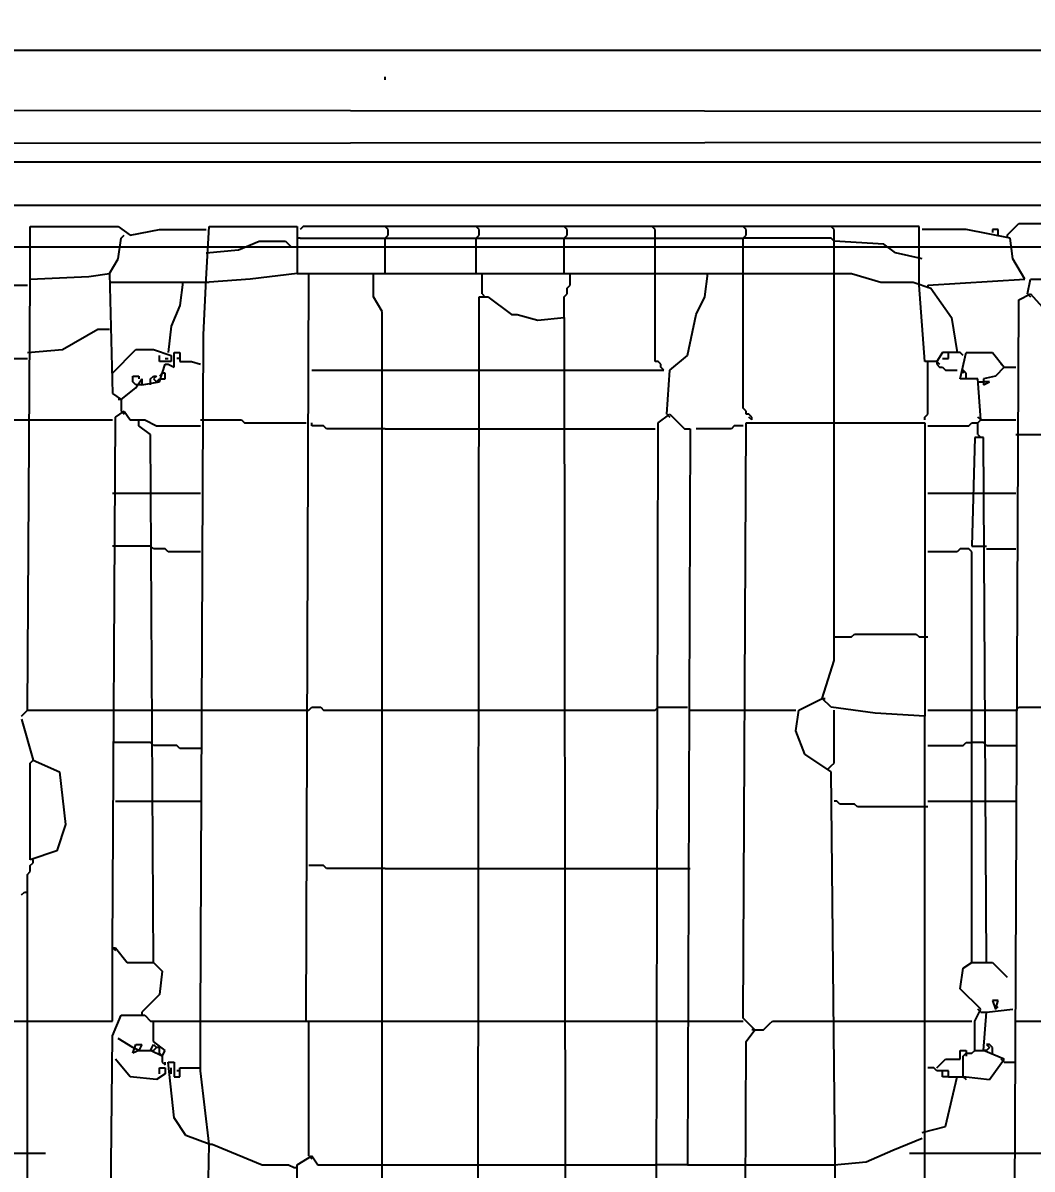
# Model space of a CAD drawing. Extents: x 4511820 to 5180432, y -1526536 to -944957.
# Drawn here: x 5107946 to 5108189.1, y -953477.3 to -953201 of the extents above; entities that cross this region are included whole.
import ezdxf

# ---------------------------------------------------------------- set-up
doc = ezdxf.new("R2010")
doc.units = 0
doc.header["$MEASUREMENT"] = 0
doc.linetypes.add('BODKOCIARKOVANA_3', pattern=[5.6, 3, -1.3, 0, -1.3])
doc.layers.get('0').update_dxf_attribs({"linetype": 'CONTINUOUS'})
doc.layers.get('Defpoints').update_dxf_attribs({"color": 61, "linetype": 'CONTINUOUS'})
for name, color, linetype in [('KÓTY', 4, 'CONTINUOUS'), ('osi', 253, 'CONTINUOUS'), ('ZZ-chladenie', 133, 'CONTINUOUS'), ('ŠRAFY', 82, 'CONTINUOUS')]:
    doc.layers.add(name, color=color, linetype=linetype)
doc.styles.add('STYLE1', font='isocp.shx')
doc.dimstyles.new('STANDARD 50', dxfattribs={"dimtxt": 125, "dimasz": 140, "dimexe": 10, "dimexo": 200, "dimgap": 20, "dimtad": 1, "dimdsep": 46, "dimlunit": 6, "dimtxsty": 'STYLE1', "dimblk1": 'OBLIQUE', "dimblk2": 'OBLIQUE', "dimsah": 1, "dimcen": 2.5, "dimse1": 1, "dimse2": 1, "dimadec": 0, "dimazin": 0, "dimtfac": 1, "dimtmove": 1, "dimatfit": 3, "dimldrblk": 'OBLIQUE', "dimfxl": 1, "dimtolj": 1, "dimtzin": 0, "dimarcsym": 0})

# ---------------------------------------------------------------- blocks, each defined once
blk = doc.blocks.new('_OBLIQUE')
at = {"color": 0, "linetype": 'ByBlock'}
blk.add_line((-0.5, -0.5), (0.5, 0.5), dxfattribs=at)
blk = doc.blocks.new('*D54988')
at = {"layer": 'Defpoints', "color": 0}
for p in [(5104003.24, -949008.5), (5109212.5, -949008.5), (5106890, -959533.5)]:
    blk.add_point(p, dxfattribs=at)
at = {"layer": 'KÓTY', "color": 0, "lineweight": -2}
blk.add_line((5104003.24, -959533.5), (5104003.24, -949008.5), dxfattribs=at)
at = {"layer": 'KÓTY', "color": 0, "linetype": 'ByBlock', "lineweight": -2, "xscale": 140, "yscale": 140, "zscale": 140}
for p, rotation in [((5104003.24, -949008.5), 90), ((5104003.24, -959533.5), 270)]:
    blk.add_blockref('_OBLIQUE', p, dxfattribs=dict(at, rotation=rotation))
at = {"layer": 'KÓTY', "color": 0, "insert": (5103920.7, -954271), "char_height": 125, "attachment_point": 5, "rotation": 90, "style": 'STYLE1'}
blk.add_mtext('\\A1;10ﾠ525', dxfattribs=at)

msp = doc.modelspace()

# ---------------------------------------------------------------- hatches: boundary and pattern name
at = {"layer": 'ŠRAFY', "ltscale": 0.25}
h = msp.add_hatch(dxfattribs=at)
h.set_pattern_fill('DOTS', color=256, scale=2000)
h.paths.add_polyline_path([(5107392.5, -949038.5), (5107392.5, -951138.5), (5105843.5, -951138.5), (5105843.5, -951464.239), (5106123.081, -951464.239), (5106123.081, -951661.239), (5105563.919, -951661.239), (5105563.919, -951464.239), (5105843.5, -951464.239), (5105843.5, -951138.5), (5104992.5, -951138.5), (5104992.5, -949038.5), (5096362.5, -949038.5), (5096362.5, -961778.5), (5097852.5, -961778.5), (5097852.5, -962398.5), (5097822.5, -962398.5), (5097822.5, -967654.081), (5098060.5, -967654.081), (5098060.5, -967374.5), (5098257.5, -967374.5), (5098257.5, -967933.663), (5098060.5, -967933.663), (5098060.5, -967654.081), (5097822.5, -967654.081), (5097822.5, -974608.5), (5102588.5, -974608.5), (5102588.5, -974355.5), (5102308.919, -974355.5), (5102308.919, -974158.5), (5102868.081, -974158.5), (5102868.081, -974355.5), (5102588.5, -974355.5), (5102588.5, -974608.5), (5103176.5, -974608.5), (5103176.5, -974434.302, -0.4142136), (5103006.5, -974264.302, -1), (5103346.5, -974264.302, -0.4142136), (5103176.5, -974434.302), (5103176.5, -974608.5), (5104372.5, -974608.5), (5104372.5, -974573.5), (5104372.5, -974463.366), (5104336.574, -974463.366), (5104336.574, -974183.634), (5104608.426, -974183.634), (5104608.426, -974463.366), (5104572.5, -974463.366), (5104572.5, -974608.5), (5104765.719, -974608.5, -0.1496999), (5104755, -974573.5), (5104755, -974423.5, -0.6080477), (5104853.533, -974372.432), (5104936.985, -974254.16), (5104894.992, -974224.53), (5105016.574, -974146.867), (5105016.574, -974028.634), (5105047.5, -974028.634), (5105248.426, -974028.634), (5105248.426, -974268.366), (5105202.5, -974268.366), (5105202.5, -974448.5, -1), (5105062.5, -974448.5), (5105062.5, -974268.366), (5105016.574, -974268.366), (5105016.574, -974146.867), (5104978.977, -974283.789), (5104936.985, -974254.16), (5104853.533, -974372.432, -0.2437442), (5104880, -974423.5), (5104880, -974573.5, -0.1496999), (5104869.281, -974608.5), (5104995.719, -974608.5, -1.1342513), (5105106.357, -974552.474), (5105369.419, -974458.5), (5105369.419, -974360), (5105928.581, -974360), (5105928.581, -974557), (5105369.419, -974557), (5105369.419, -974458.5), (5105106.357, -974552.474, -0.085987), (5105110, -974573.5, -0.1496999), (5105099.281, -974608.5), (5109182.5, -974608.5), (5109182.5, -963894.122, -0.1316523), (5109147.5, -963903.5), (5108955.441, -963903.5), (5108955.441, -963957.628), (5108723.589, -963957.628), (5108723.589, -963717.897), (5108955.441, -963717.897), (5108955.441, -963763.5), (5109147.5, -963763.5, -0.1316523), (5109182.5, -963772.878), (5109182.5, -963370.782, -0.1032437), (5109157.5, -963376), (5108857.5, -963376, -0.7800315), (5108827.986, -963258.408, -0.1235756), (5108857.5, -963251), (5108901.599, -963251), (5108976.985, -963144.16), (5108934.992, -963114.53), (5109049.502, -963041.384), (5109018.977, -963173.789), (5108976.985, -963144.16), (5108901.599, -963251), (5109157.5, -963251, -0.1032437), (5109182.5, -963256.218), (5109182.5, -949038.5)])
h.paths.add_polyline_path([(5100537.098, -967855.99), (5100537.098, -967286.69), (5100737.213, -967286.69), (5100737.213, -967855.99)], flags=24)
h.paths.add_polyline_path([(5099829.642, -965394.219), (5099829.642, -964975.469), (5100029.691, -964975.469), (5100029.691, -965394.219)], flags=24)
h.paths.add_polyline_path([(5099829.6, -965481.531), (5099829.6, -965369.148), (5100004.378, -965369.148), (5100004.378, -965481.531)], flags=24)
h.paths.add_polyline_path([(5099829.691, -965569.031), (5099829.691, -965456.531), (5100004.691, -965456.531), (5100004.691, -965569.031)], flags=24)
h.paths.add_polyline_path([(5101699.579, -955023.583), (5102268.879, -955023.583), (5102268.879, -955223.697), (5101699.579, -955223.697)], flags=24)
h.paths.add_polyline_path([(5098455.301, -962328.637), (5098455.301, -962066.038), (5098705.301, -962066.038), (5098705.301, -962328.637)], flags=24)
h.paths.add_polyline_path([(5098543.427, -961758.476), (5098543.427, -961470.878), (5098793.427, -961470.878), (5098793.427, -961758.476)], flags=24)
h.paths.add_polyline_path([(5101378.656, -973619.167), (5101666.156, -973619.167), (5101666.156, -973794.169), (5101378.656, -973794.169)], flags=24)
h.paths.add_polyline_path([(5101291.344, -973619.078), (5101403.727, -973619.078), (5101403.727, -973793.856), (5101291.344, -973793.856)], flags=24)
h.paths.add_polyline_path([(5101203.844, -973619.169), (5101316.344, -973619.169), (5101316.344, -973794.169), (5101203.844, -973794.169)], flags=24)
h.paths.add_polyline_path([(5103817.87, -974550.655), (5103817.87, -974350.655), (5104067.87, -974350.655), (5104067.87, -974550.655)], flags=24)
h.paths.add_polyline_path([(5106187.857, -954001.949), (5106920.463, -954001.949), (5106920.463, -954302.768), (5106187.857, -954302.768)], flags=24)
h.paths.add_polyline_path([(5106210.652, -951515.99), (5106906.696, -951515.99), (5106906.696, -951816.808), (5106210.652, -951816.808)], flags=24)
h.paths.add_polyline_path([(5107899.671, -951487.49), (5108633.641, -951487.49), (5108633.641, -951791.719), (5107899.671, -951791.719)], flags=24)
h.paths.add_polyline_path([(5108120.295, -954016.553), (5108699.968, -954016.553), (5108699.968, -954320.783), (5108120.295, -954320.783)], flags=24)
h.paths.add_polyline_path([(5101850.571, -951515.99), (5102546.615, -951515.99), (5102546.615, -951816.808), (5101850.571, -951816.808)], flags=24)
h.paths.add_polyline_path([(5106012.427, -959461.698), (5106581.726, -959461.698), (5106581.726, -959661.812), (5106012.427, -959661.812)], flags=24)
h.paths.add_polyline_path([(5103833.155, -960727.344), (5103833.155, -960439.844), (5104008.156, -960439.844), (5104008.156, -960727.344)], flags=24)
h.paths.add_polyline_path([(5103833.065, -960814.656), (5103833.065, -960702.273), (5104007.844, -960702.273), (5104007.844, -960814.656)], flags=24)
h.paths.add_polyline_path([(5103833.155, -960902.156), (5103833.155, -960789.621), (5104008.156, -960789.621), (5104008.156, -960902.156)], flags=24)
h.paths.add_polyline_path([(5104257.502, -952952.393), (5104257.502, -952689.795), (5104432.6, -952689.795), (5104432.6, -952952.393)], flags=24)
h.paths.add_polyline_path([(5104257.46, -953039.705), (5104257.46, -952927.322), (5104432.238, -952927.322), (5104432.238, -953039.705)], flags=24)
h.paths.add_polyline_path([(5104257.55, -953127.205), (5104257.55, -953014.67), (5104432.551, -953014.67), (5104432.551, -953127.205)], flags=24)
h.paths.add_polyline_path([(5098459.732, -962718.668), (5098459.732, -962431.07), (5098709.732, -962431.07), (5098709.732, -962718.668)], flags=24)
h.paths.add_polyline_path([(5107092.406, -973619.169), (5107354.906, -973619.169), (5107354.906, -973794.169), (5107092.406, -973794.169)], flags=24)
h.paths.add_polyline_path([(5107005.094, -973619.078), (5107117.477, -973619.078), (5107117.477, -973793.856), (5107005.094, -973793.856)], flags=24)
h.paths.add_polyline_path([(5106905.094, -973619.169), (5107030.094, -973619.169), (5107030.094, -973794.169), (5106905.094, -973794.169)], flags=24)
h.paths.add_polyline_path([(5096396.76, -955484.199), (5096684.358, -955484.199), (5096684.358, -955734.199), (5096396.76, -955734.199)], flags=24)
h.paths.add_polyline_path([(5108891.981, -955576.255), (5109179.58, -955576.255), (5109179.58, -955826.255), (5108891.981, -955826.255)], flags=24)
h.paths.add_polyline_path([(5099848.356, -952144.844), (5099848.356, -951882.344), (5100023.356, -951882.344), (5100023.356, -952144.844)], flags=24)
h.paths.add_polyline_path([(5099848.265, -952232.156), (5099848.265, -952119.773), (5100023.043, -952119.773), (5100023.043, -952232.156)], flags=24)
h.paths.add_polyline_path([(5099848.356, -952319.656), (5099848.356, -952206.952), (5100023.356, -952206.952), (5100023.356, -952319.656)], flags=24)
h.paths.add_polyline_path([(5099848.356, -958544.844), (5099848.356, -958282.344), (5100023.356, -958282.344), (5100023.356, -958544.844)], flags=24)
h.paths.add_polyline_path([(5099848.265, -958632.156), (5099848.265, -958519.773), (5100023.043, -958519.773), (5100023.043, -958632.156)], flags=24)
h.paths.add_polyline_path([(5099848.356, -958719.656), (5099848.356, -958606.952), (5100023.356, -958606.952), (5100023.356, -958719.656)], flags=24)
h.paths.add_polyline_path([(5097774.055, -955643.761), (5098061.555, -955643.761), (5098061.555, -955818.761), (5097774.055, -955818.761)], flags=24)
h.paths.add_polyline_path([(5097686.743, -955643.67), (5097799.127, -955643.67), (5097799.127, -955818.449), (5097686.743, -955818.449)], flags=24)
h.paths.add_polyline_path([(5097586.743, -955643.761), (5097711.743, -955643.761), (5097711.743, -955818.761), (5097586.743, -955818.761)], flags=24)
h.paths.add_polyline_path([(5107929.281, -959902.954), (5108348.031, -959902.954), (5108348.031, -960102.955), (5107929.281, -960102.955)], flags=24)
h.paths.add_polyline_path([(5107841.969, -959902.864), (5107954.352, -959902.864), (5107954.352, -960077.642), (5107841.969, -960077.642)], flags=24)
h.paths.add_polyline_path([(5107754.469, -959902.954), (5107867.004, -959902.954), (5107867.004, -960077.955), (5107754.469, -960077.955)], flags=24)
h.paths.add_polyline_path([(5101520.531, -959902.955), (5101939.281, -959902.955), (5101939.281, -960102.955), (5101520.531, -960102.955)], flags=24)
h.paths.add_polyline_path([(5101433.219, -959902.864), (5101545.602, -959902.864), (5101545.602, -960077.642), (5101433.219, -960077.642)], flags=24)
h.paths.add_polyline_path([(5101283.219, -959902.906), (5101458.317, -959902.906), (5101458.317, -960078.004), (5101283.219, -960078.004)], flags=24)
h.paths.add_polyline_path([(5097002.131, -961044.093), (5097302.681, -961044.093), (5097302.681, -961219.207), (5097002.131, -961219.207)], flags=24)
h.paths.add_polyline_path([(5096914.819, -961044.116), (5097027.203, -961044.116), (5097027.203, -961218.895), (5096914.819, -961218.895)], flags=24)
h.paths.add_polyline_path([(5096852.319, -961044.207), (5096939.819, -961044.207), (5096939.819, -961219.207), (5096852.319, -961219.207)], flags=24)
h.paths.add_polyline_path([(5098555.441, -955433.643), (5098555.441, -955146.045), (5098730.54, -955146.045), (5098730.54, -955433.643)], flags=24)
h.paths.add_polyline_path([(5098555.399, -955520.955), (5098555.399, -955408.572), (5098730.178, -955408.572), (5098730.178, -955520.955)], flags=24)
h.paths.add_polyline_path([(5098555.489, -955670.955), (5098555.489, -955495.92), (5098730.49, -955495.92), (5098730.49, -955670.955)], flags=24)
h.paths.add_polyline_path([(5098555.441, -968528.643), (5098555.441, -968241.045), (5098730.54, -968241.045), (5098730.54, -968528.643)], flags=24)
h.paths.add_polyline_path([(5098555.399, -968615.955), (5098555.399, -968503.572), (5098730.178, -968503.572), (5098730.178, -968615.955)], flags=24)
h.paths.add_polyline_path([(5098555.489, -968765.955), (5098555.489, -968590.92), (5098730.49, -968590.92), (5098730.49, -968765.955)], flags=24)
h.paths.add_polyline_path([(5099106.157, -961836.143), (5099106.157, -961548.545), (5099281.255, -961548.545), (5099281.255, -961836.143)], flags=24)
h.paths.add_polyline_path([(5099106.115, -961923.455), (5099106.115, -961811.072), (5099280.894, -961811.072), (5099280.894, -961923.455)], flags=24)
h.paths.add_polyline_path([(5099106.205, -962098.455), (5099106.205, -961898.455), (5099281.206, -961898.455), (5099281.206, -962098.455)], flags=24)
h.paths.add_polyline_path([(5103479.631, -961044.093), (5103767.681, -961044.093), (5103767.681, -961219.207), (5103479.631, -961219.207)], flags=24)
h.paths.add_polyline_path([(5103392.319, -961044.116), (5103504.703, -961044.116), (5103504.703, -961218.895), (5103392.319, -961218.895)], flags=24)
h.paths.add_polyline_path([(5103267.319, -961044.207), (5103417.319, -961044.207), (5103417.319, -961219.207), (5103267.319, -961219.207)], flags=24)
h.paths.add_polyline_path([(5099829.69, -971535.469), (5099829.69, -971104.219), (5100029.691, -971104.219), (5100029.691, -971535.469)], flags=24)
h.paths.add_polyline_path([(5099829.6, -971622.781), (5099829.6, -971510.398), (5100004.378, -971510.398), (5100004.378, -971622.781)], flags=24)
h.paths.add_polyline_path([(5099829.691, -971710.281), (5099829.691, -971597.577), (5100004.691, -971597.577), (5100004.691, -971710.281)], flags=24)
h.paths.add_polyline_path([(5103479.631, -964207.8), (5103767.681, -964207.8), (5103767.681, -964382.915), (5103479.631, -964382.915)], flags=24)
h.paths.add_polyline_path([(5103392.319, -964207.824), (5103504.703, -964207.824), (5103504.703, -964382.602), (5103392.319, -964382.602)], flags=24)
h.paths.add_polyline_path([(5103267.319, -964207.915), (5103417.319, -964207.915), (5103417.319, -964382.915), (5103267.319, -964382.915)], flags=24)
h.paths.add_polyline_path([(5099810.941, -962232.299), (5099810.941, -961944.701), (5100060.941, -961944.701), (5100060.941, -962232.299)], flags=24)
h.paths.add_polyline_path([(5103833.155, -954296.094), (5103833.155, -954008.594), (5104008.156, -954008.594), (5104008.156, -954296.094)], flags=24)
h.paths.add_polyline_path([(5103833.065, -954383.406), (5103833.065, -954271.023), (5104007.844, -954271.023), (5104007.844, -954383.406)], flags=24)
h.paths.add_polyline_path([(5103833.107, -954533.406), (5103833.107, -954358.308), (5104008.206, -954358.308), (5104008.206, -954533.406)], flags=24)
h.paths.add_polyline_path([(5104257.502, -950474.893), (5104257.502, -950187.295), (5104432.6, -950187.295), (5104432.6, -950474.893)], flags=24)
h.paths.add_polyline_path([(5104257.46, -950562.205), (5104257.46, -950449.822), (5104432.238, -950449.822), (5104432.238, -950562.205)], flags=24)
h.paths.add_polyline_path([(5104257.55, -950649.705), (5104257.55, -950537.17), (5104432.551, -950537.17), (5104432.551, -950649.705)], flags=24)
h.paths.add_polyline_path([(5107199.451, -950002.883), (5107487.049, -950002.883), (5107487.049, -950252.883), (5107199.451, -950252.883)], flags=24)
h.paths.add_polyline_path([(5101243.833, -954595.102), (5101506.431, -954595.102), (5101506.431, -954770.217), (5101243.833, -954770.217)], flags=24)
h.paths.add_polyline_path([(5101156.069, -954595.126), (5101268.453, -954595.126), (5101268.453, -954769.904), (5101156.069, -954769.904)], flags=24)
h.paths.add_polyline_path([(5101068.569, -954595.152), (5101181.069, -954595.152), (5101181.069, -954770.217), (5101068.569, -954770.217)], flags=24)
h.paths.add_polyline_path([(5105127.308, -955649.264), (5105427.406, -955649.264), (5105427.406, -955824.362), (5105127.308, -955824.362)], flags=24)
h.paths.add_polyline_path([(5105040.094, -955649.222), (5105152.477, -955649.222), (5105152.477, -955824.001), (5105040.094, -955824.001)], flags=24)
h.paths.add_polyline_path([(5104952.594, -955649.313), (5105065.094, -955649.313), (5105065.094, -955824.313), (5104952.594, -955824.313)], flags=24)
h.paths.add_polyline_path([(5098459.732, -949358.668), (5098459.732, -949071.07), (5098709.732, -949071.07), (5098709.732, -949358.668)], flags=24)
h.paths.add_polyline_path([(5107371.107, -954595.168), (5107658.705, -954595.168), (5107658.705, -954770.266), (5107371.107, -954770.266)], flags=24)
h.paths.add_polyline_path([(5107283.795, -954595.126), (5107396.178, -954595.126), (5107396.178, -954769.904), (5107283.795, -954769.904)], flags=24)
h.paths.add_polyline_path([(5107196.295, -954595.216), (5107308.83, -954595.216), (5107308.83, -954770.217), (5107196.295, -954770.217)], flags=24)
h.paths.add_polyline_path([(5108768.701, -954557.802), (5109056.299, -954557.802), (5109056.299, -954807.802), (5108768.701, -954807.802)], flags=24)
h.paths.add_polyline_path([(5100606.107, -950443.136), (5100893.705, -950443.136), (5100893.705, -950618.234), (5100606.107, -950618.234)], flags=24)
h.paths.add_polyline_path([(5100518.795, -950443.094), (5100631.178, -950443.094), (5100631.178, -950617.873), (5100518.795, -950617.873)], flags=24)
h.paths.add_polyline_path([(5100431.295, -950443.185), (5100543.795, -950443.185), (5100543.795, -950618.185), (5100431.295, -950618.185)], flags=24)
h.paths.add_polyline_path([(5108233.607, -950443.136), (5108521.205, -950443.136), (5108521.205, -950618.234), (5108233.607, -950618.234)], flags=24)
h.paths.add_polyline_path([(5108146.295, -950443.094), (5108258.678, -950443.094), (5108258.678, -950617.873), (5108146.295, -950617.873)], flags=24)
h.paths.add_polyline_path([(5108083.795, -950443.185), (5108171.295, -950443.185), (5108171.295, -950618.185), (5108083.795, -950618.185)], flags=24)
h.paths.add_polyline_path([(5102747.357, -958499.971), (5103034.955, -958499.971), (5103034.955, -958675.069), (5102747.357, -958675.069)], flags=24)
h.paths.add_polyline_path([(5102660.045, -958499.929), (5102772.428, -958499.929), (5102772.428, -958674.708), (5102660.045, -958674.708)], flags=24)
h.paths.add_polyline_path([(5102510.045, -958500.019), (5102685.08, -958500.019), (5102685.08, -958675.02), (5102510.045, -958675.02)], flags=24)
h.paths.add_polyline_path([(5100741.574, -954906.134), (5100973.426, -954906.134), (5100973.426, -955145.866), (5100741.574, -955145.866)], flags=16)
h.paths.add_polyline_path([(5101042.658, -968008.634), (5101274.511, -968008.634), (5101274.511, -968248.366), (5101042.658, -968248.366)], flags=16)
h.paths.add_polyline_path([(5107022.833, -968086.134), (5107294.685, -968086.134), (5107294.685, -968365.866), (5107022.833, -968365.866)], flags=16)
h.paths.add_polyline_path([(5107208.589, -959488.648), (5107208.589, -959432.271), (5107208.589, -959385.215, -0.6120971), (5107097.56, -959328.5), (5107097.56, -959148.366), (5107051.633, -959148.366), (5107051.633, -958908.634), (5107283.486, -958908.634), (5107283.486, -959148.366), (5107237.56, -959148.366), (5107237.56, -959328.5, -0.0584809), (5107235.622, -959344.856), (5107440.441, -959344.856), (5107440.441, -959584.588), (5107208.589, -959584.588)], flags=16)
h.paths.add_polyline_path([(5106169.801, -954082.897), (5106169.801, -954322.628), (5105937.949, -954322.628), (5105937.949, -954082.897)], flags=16)
h.paths.add_polyline_path([(5106195, -953911, -0.2212784), (5106242.814, -953933.25), (5106242.814, -951827.295), (5106292.814, -951827.295), (5106302.814, -951827.295), (5106331.178, -951827.295), (5107196.868, -951827.295), (5107196.868, -951818.8), (5107206.53, -951818.8), (5107206.53, -951835), (5107216.768, -951827.295), (5107216.768, -951818.8), (5107226.43, -951818.8), (5107226.43, -951835), (5107236.668, -951827.295), (5107236.668, -951818.8), (5107246.33, -951818.8), (5107246.33, -951835), (5107565.698, -951827.295), (5108431.388, -951827.295), (5108431.388, -951818.8), (5108441.049, -951818.8), (5108441.049, -951827.295), (5108451.288, -951827.295), (5108451.288, -951818.8), (5108460.949, -951818.8), (5108460.949, -951827.295), (5108471.188, -951827.295), (5108471.188, -951818.8), (5108480.849, -951818.8), (5108480.849, -951827.295), (5108548.468, -951827.295), (5108558.468, -951827.295), (5108608.468, -951827.295), (5108608.468, -953984.079), (5108558.468, -953984.079), (5108548.468, -953984.079), (5108499.806, -953984.079), (5107634.144, -953984.079), (5107634.144, -953995.196), (5107624.482, -953995.196), (5107624.482, -953984.079), (5107614.244, -953984.079), (5107614.244, -953995.196), (5107604.582, -953995.196), (5107604.582, -953984.079), (5107594.344, -953984.079), (5107594.344, -953995.196), (5107584.682, -953995.196), (5107584.682, -953984.079), (5107265.2, -953975.79), (5106399.624, -953984.079), (5106399.624, -953995.196), (5106389.963, -953995.196), (5106389.963, -953978.996), (5106379.724, -953984.079), (5106379.724, -953995.196), (5106370.063, -953995.196), (5106370.063, -953978.996), (5106359.824, -953984.079), (5106359.824, -953995.196), (5106350.163, -953995.196), (5106350.163, -953978.996), (5106302.814, -953984.079), (5106292.814, -953984.079), (5106256.598, -953984.079, -0.2312196), (5106224.514, -954028.592, -0.1235756), (5106195, -954036), (5105845, -954036, -0.7800315), (5105815.486, -953918.408, -0.1235756), (5105845, -953911), (5105889.099, -953911), (5105964.485, -953804.16), (5105922.492, -953774.53), (5106037.002, -953701.384), (5106006.477, -953833.789), (5105964.485, -953804.16), (5105889.099, -953911), (5106195, -953911)], flags=16)
h.paths.add_polyline_path([(5106802.5, -959833.5, -1), (5106677.5, -959833.5), (5106677.5, -959548.002), (5106569.7, -959558.614), (5106569.7, -959657.114), (5106010.537, -959657.114), (5106010.537, -959460.114), (5106569.7, -959460.114), (5106569.7, -959558.614), (5106677.5, -959548.002), (5106677.5, -959533.5, -1), (5106802.5, -959535.697), (5106827.501, -959533.236, -0.9978924), (5106952.5, -959533.5, -0.2398462), (5106926.781, -959584.031), (5106901.477, -959693.789), (5106859.485, -959664.16), (5106802.5, -959744.922)], flags=16)
h.paths.add_polyline_path([(5102256.852, -955021.998), (5102256.852, -955218.998), (5101697.689, -955218.998), (5101697.689, -955120.498), (5101697.689, -955021.998)], flags=16)
edge = h.paths.add_edge_path(flags=16)
edge.add_arc((5101167.5, -955193.5), 62.5, 7.83973, 360, ccw=False)
h.paths.add_polyline_path([(5100535.514, -967298.716), (5100732.514, -967298.716), (5100732.514, -967857.879), (5100634.014, -967857.879), (5100636.815, -968113.504, -0.4174264), (5100700, -968176, -1), (5100830, -968176), (5100830, -968286.607), (5100844.992, -968277.03), (5100959.502, -968203.884), (5100928.977, -968336.289), (5100886.985, -968306.66), (5100830, -968387.422), (5100830, -968476, -1), (5100705, -968476), (5100700, -968176, -2.3956322), (5100636.815, -968113.504), (5100634.014, -967857.879), (5100535.514, -967857.879)], flags=16)
h.paths.add_polyline_path([(5108274.601, -951919.467), (5108283.786, -951929.359), (5108292.972, -951939.252), (5108299.332, -951951.971), (5108251.386, -951900.337), (5108274.601, -951919.467)], flags=0)
h.paths.add_polyline_path([(5108311.345, -951959.037), (5108321.237, -951968.93), (5108299.332, -951951.971)], flags=0)
h.paths.add_polyline_path([(5107790.931, -953894.53), (5107781.746, -953884.637), (5107772.559, -953874.744), (5107766.2, -953862.026), (5107814.146, -953913.66), (5107790.931, -953894.53)], flags=0)
h.paths.add_polyline_path([(5107754.187, -953854.96), (5107744.295, -953845.067), (5107766.2, -953862.026)], flags=0)
h.paths.add_polyline_path([(5108118.366, -951887.295), (5108075.336, -951887.295), (5108076.825, -951912.401), (5108086.643, -951912.401), (5108082.403, -951901.096), (5108066.857, -951894.029), (5108075.336, -951887.295), (5108092.295, -951894.029), (5108080.99, -951879.897), (5108105.721, -951879.191)], flags=0)
h.paths.add_polyline_path([(5107040.081, -951919.467), (5107049.266, -951929.359), (5107058.453, -951939.252), (5107064.812, -951951.971), (5107016.866, -951900.337), (5107040.081, -951919.467)], flags=0)
h.paths.add_polyline_path([(5107076.825, -951959.037), (5107086.717, -951968.93), (5107064.812, -951951.971)], flags=0)
h.paths.add_polyline_path([(5106556.411, -953894.53), (5106547.226, -953884.637), (5106538.04, -953874.744), (5106531.68, -953862.026), (5106579.626, -953913.66), (5106556.411, -953894.53)], flags=0)
h.paths.add_polyline_path([(5106519.667, -953854.96), (5106509.775, -953845.067), (5106531.68, -953862.026)], flags=0)
h.paths.add_polyline_path([(5106958.659, -953934.079), (5106906.89, -953932.687), (5106884.985, -953932.796), (5106863.787, -953932.901), (5106841.882, -953933.01), (5106820.683, -953933.115), (5106798.778, -953933.224), (5106753.693, -953933.449), (5106721.897, -953934.079), (5106906.89, -953932.687), (5106906.824, -953922.087), (5106972.097, -953924.079), (5106950.711, -953921.053), (5106958.659, -953934.079), (5106973.311, -953934.806), (5106993.802, -953934.079)], flags=0)
h.paths.add_polyline_path([(5100947.5, -955026, 1), (5100767.5, -955026, 1)], flags=0)
h.paths.add_polyline_path([(5101088.585, -968128.5, -1.0000005), (5101228.585, -968128.5, -1.0000005)], flags=0)
h.paths.add_polyline_path([(5107233.759, -968226, 1), (5107083.759, -968226, 1)], flags=0)
h.paths.add_polyline_path([(5105976.86, -954198.5, -1.0000005), (5106116.86, -954198.5, -1.0000005)], flags=0)
h.paths.add_polyline_path([(5107181.067, -951864.295, -0.4142136), (5107174.067, -951857.295, -0.4142136), (5107181.067, -951850.295, -0.4142136), (5107188.067, -951857.295)], flags=0)
h.paths.add_polyline_path([(5108422.587, -951857.295, -0.4142136), (5108415.587, -951864.295, -0.4142136), (5108408.587, -951857.295, -0.4142136), (5108415.587, -951850.295, -0.4142136)], flags=0)
h.paths.add_polyline_path([(5107642.587, -953956.702, -0.4142136), (5107649.587, -953949.702, -0.4142136), (5107656.587, -953956.702), (5107649.587, -953963.702, -0.4142136)], flags=0)
h.paths.add_polyline_path([(5106408.067, -953956.702, -0.4142136), (5106415.067, -953949.702, -0.4142136), (5106422.067, -953956.702), (5106415.067, -953963.702, -0.4142136)], flags=0)

# ---------------------------------------------------------------- linework, layer by layer
at = {"layer": 'osi', "linetype": 'BODKOCIARKOVANA_3', "ltscale": 80}
msp.add_line((5157242.5, -953473.5), (5093572.5, -953473.5), dxfattribs=at)
at = {"layer": 'ZZ-chladenie'}
for p, q in [((5108425.467, -953207.705), (5107641.13, -953207.705)), ((5108033.298, -953214.771), (5108033.298, -953214.064)), ((5107661.621, -953221.837), (5108404.975, -953222.544)), ((5108393.669, -953229.61), (5107737.935, -953230.316)), ((5107738.642, -953234.556), (5108392.962, -953234.556)), ((5108548.468, -953245.079), (5106302.814, -953245.079)), ((5107947.798, -953262.821), (5107947.798, -953250.102)), ((5107947.798, -953250.102), (5107968.997, -953250.102)), ((5107968.997, -953250.102), (5107971.823, -953252.221)), ((5107990.195, -953262.821), (5107990.902, -953250.102)), ((5107990.902, -953250.102), (5108012.1, -953250.102)), ((5108012.1, -953250.102), (5108012.1, -953255.755)), ((5108013.513, -953250.102), (5108012.806, -953250.808)), ((5108032.592, -953250.102), (5108013.513, -953250.102)), ((5108034.711, -953250.102), (5108032.592, -953250.102)), ((5108034.005, -953250.808), (5108033.298, -953250.102)), ((5108054.497, -953250.102), (5108034.711, -953250.102)), ((5108056.616, -953250.102), (5108054.497, -953250.102)), ((5108055.91, -953250.808), (5108055.203, -953250.102)), ((5108075.695, -953250.102), (5108056.616, -953250.102)), ((5108077.815, -953250.102), (5108075.695, -953250.102)), ((5108077.108, -953250.808), (5108076.402, -953250.102)), ((5108096.893, -953250.102), (5108077.815, -953250.102)), ((5108099.72, -953250.102), (5108096.893, -953250.102)), ((5108098.306, -953250.808), (5108097.599, -953250.102)), ((5108118.798, -953250.102), (5108099.72, -953250.102)), ((5108120.918, -953250.102), (5108118.798, -953250.102)), ((5108120.211, -953250.808), (5108119.505, -953250.102)), ((5108139.997, -953250.102), (5108120.918, -953250.102)), ((5108142.823, -953250.102), (5108139.997, -953250.102)), ((5108141.41, -953250.808), (5108140.703, -953250.102)), ((5108161.901, -953250.102), (5108142.823, -953250.102)), ((5108161.901, -953264.234), (5108161.901, -953250.102)), ((5108183.099, -953252.221), (5108185.926, -953249.395)), ((5108185.926, -953249.395), (5108202.178, -953249.395)), ((5107968.997, -953257.875), (5107969.704, -953252.928)), ((5107969.704, -953252.928), (5107970.41, -953252.221)), ((5107971.823, -953252.221), (5107978.889, -953250.808)), ((5107978.889, -953250.808), (5107990.195, -953250.808)), ((5108012.806, -953252.928), (5108012.1, -953252.928)), ((5108012.806, -953252.928), (5108033.298, -953252.928)), ((5108033.298, -953252.928), (5108034.005, -953252.221)), ((5108033.298, -953252.928), (5108055.203, -953252.928)), ((5108033.298, -953261.407), (5108033.298, -953252.928)), ((5108034.005, -953252.221), (5108034.005, -953250.808)), ((5108055.203, -953252.928), (5108055.91, -953252.221)), ((5108055.203, -953252.928), (5108076.402, -953252.928)), ((5108055.203, -953261.407), (5108055.203, -953252.928)), ((5108055.91, -953252.221), (5108055.91, -953250.808)), ((5108076.402, -953252.928), (5108077.108, -953252.221)), ((5108076.402, -953252.928), (5108098.306, -953252.928)), ((5108076.402, -953261.407), (5108076.402, -953252.928)), ((5108077.108, -953252.221), (5108077.108, -953250.808)), ((5108098.306, -953261.407), (5108098.306, -953250.808)), ((5108098.306, -953252.928), (5108119.505, -953252.928)), ((5108119.505, -953252.928), (5108120.211, -953252.221)), ((5108140.703, -953252.928), (5108119.505, -953252.928)), ((5108119.505, -953261.407), (5108119.505, -953252.928)), ((5108120.211, -953252.221), (5108120.211, -953250.808)), ((5108141.41, -953253.635), (5108140.703, -953252.928)), ((5108141.41, -953261.407), (5108141.41, -953250.808)), ((5108173.207, -953250.808), (5108162.608, -953250.808)), ((5108183.806, -953252.928), (5108173.207, -953250.808)), ((5108180.98, -953250.808), (5108179.567, -953250.808)), ((5108179.567, -953250.808), (5108179.567, -953251.515)), ((5108180.98, -953252.221), (5108180.98, -953250.808)), ((5108183.099, -953252.221), (5108183.099, -953252.928)), ((5108184.513, -953257.875), (5108183.806, -953252.928)), ((5108548.468, -953255.079), (5106302.814, -953255.079)), ((5107990.195, -953256.462), (5107997.968, -953255.755)), ((5107997.968, -953255.755), (5108002.914, -953253.635)), ((5108002.914, -953253.635), (5108009.274, -953253.635)), ((5108009.274, -953253.635), (5108010.687, -953255.048)), ((5108012.1, -953255.755), (5108012.1, -953261.407)), ((5108153.422, -953254.341), (5108141.41, -953253.635)), ((5108156.249, -953256.462), (5108153.422, -953254.341)), ((5107966.877, -953261.407), (5107968.997, -953257.875)), ((5108162.608, -953257.875), (5108156.249, -953256.462)), ((5108187.339, -953262.821), (5108184.513, -953257.875)), ((5107961.931, -953262.114), (5107966.877, -953261.407)), ((5107966.877, -953261.407), (5107967.584, -953290.378)), ((5108012.1, -953261.407), (5108000.794, -953262.821)), ((5108012.1, -953261.407), (5108014.927, -953261.407)), ((5108014.22, -953441.593), (5108014.927, -953261.407)), ((5108014.927, -953261.407), (5108030.472, -953261.407)), ((5108030.472, -953267.06), (5108030.472, -953261.407)), ((5108030.472, -953261.407), (5108145.649, -953261.407)), ((5108056.616, -953266.354), (5108056.616, -953261.407)), ((5108077.815, -953264.234), (5108077.815, -953261.407)), ((5108098.306, -953282.606), (5108098.306, -953261.407)), ((5108110.319, -953267.06), (5108111.025, -953261.407)), ((5108119.505, -953293.912), (5108119.505, -953261.407)), ((5108141.41, -953296.738), (5108141.41, -953261.407)), ((5108145.649, -953261.407), (5108152.715, -953263.528)), ((5107947.092, -953366.692), (5107947.798, -953262.821)), ((5107947.798, -953262.821), (5107961.931, -953262.114)), ((5107966.877, -953263.528), (5107990.902, -953263.528)), ((5107984.542, -953263.528), (5107983.836, -953269.18)), ((5107989.488, -953276.246), (5107990.195, -953262.821)), ((5108000.794, -953262.821), (5107990.902, -953263.528)), ((5108152.715, -953263.528), (5108160.488, -953263.528)), ((5108160.488, -953263.528), (5108164.728, -953264.941)), ((5108164.021, -953264.234), (5108187.339, -953262.821)), ((5108188.046, -953266.354), (5108188.752, -953262.821)), ((5108188.752, -953262.821), (5108205.004, -953262.821)), ((5107937.2, -953264.234), (5107947.092, -953264.234)), ((5108056.616, -953266.354), (5108057.323, -953267.06)), ((5108076.402, -953267.06), (5108077.108, -953266.354)), ((5108077.108, -953264.941), (5108077.815, -953264.234)), ((5108077.108, -953266.354), (5108077.108, -953264.941)), ((5108163.315, -953282.606), (5108161.901, -953264.234)), ((5108164.021, -953264.234), (5108164.021, -953264.941)), ((5108164.728, -953264.941), (5108169.674, -953272.007)), ((5108185.926, -953267.767), (5108188.752, -953266.354)), ((5108188.046, -953266.354), (5108188.752, -953267.06)), ((5108188.752, -953266.354), (5108194.406, -953272.713)), ((5107983.836, -953269.18), (5107981.716, -953274.126)), ((5108032.592, -953270.594), (5108030.472, -953267.06)), ((5108055.203, -953866.265), (5108055.91, -953267.06)), ((5108055.91, -953267.06), (5108058.029, -953267.06)), ((5108058.029, -953267.06), (5108063.683, -953271.3)), ((5108076.402, -953272.007), (5108076.402, -953267.06)), ((5108108.199, -953271.3), (5108110.319, -953267.06)), ((5108184.513, -953590.688), (5108185.926, -953267.767)), ((5108032.592, -953859.199), (5108032.592, -953270.594)), ((5108063.683, -953271.3), (5108065.096, -953271.3)), ((5108065.096, -953271.3), (5108070.042, -953272.713)), ((5108070.042, -953272.713), (5108076.402, -953272.007)), ((5108076.402, -953272.007), (5108077.108, -953866.265)), ((5108106.079, -953281.193), (5108108.199, -953271.3)), ((5108169.674, -953272.007), (5108171.087, -953280.486)), ((5107955.571, -953279.78), (5107964.05, -953274.833)), ((5107964.05, -953274.833), (5107966.877, -953274.833)), ((5107981.716, -953274.126), (5107981.009, -953280.486)), ((5107988.782, -953441.593), (5107989.488, -953276.246)), ((5107947.092, -953280.486), (5107955.571, -953279.78)), ((5107967.584, -953285.432), (5107973.236, -953279.78)), ((5107973.236, -953279.78), (5107977.476, -953279.78)), ((5107977.476, -953279.78), (5107981.716, -953281.193)), ((5107982.422, -953284.019), (5107982.422, -953280.486)), ((5107982.422, -953280.486), (5107983.836, -953280.486)), ((5107983.836, -953280.486), (5107983.836, -953282.606)), ((5108167.554, -953280.486), (5108166.141, -953282.606)), ((5108171.087, -953280.486), (5108167.554, -953280.486)), ((5108168.967, -953281.899), (5108168.967, -953280.486)), ((5108171.794, -953280.486), (5108171.087, -953280.486)), ((5108172.5, -953281.193), (5108171.794, -953280.486)), ((5108171.794, -953286.846), (5108173.207, -953280.486)), ((5108173.207, -953280.486), (5108179.567, -953280.486)), ((5108179.567, -953280.486), (5108182.393, -953284.019)), ((5107925.893, -953281.899), (5107947.092, -953281.899)), ((5107978.889, -953282.606), (5107978.889, -953281.193)), ((5107981.716, -953282.606), (5107978.889, -953282.606)), ((5107978.889, -953287.552), (5107980.302, -953283.312)), ((5107980.302, -953281.899), (5107981.009, -953281.899)), ((5107980.302, -953283.312), (5107981.009, -953283.312)), ((5107981.009, -953283.312), (5107982.422, -953284.019)), ((5107981.716, -953281.193), (5107981.716, -953282.606)), ((5107983.836, -953281.899), (5107983.129, -953281.899)), ((5107983.836, -953282.606), (5107986.662, -953282.606)), ((5107986.662, -953282.606), (5107988.782, -953283.312)), ((5108099.013, -953282.606), (5108098.306, -953282.606)), ((5108099.72, -953283.312), (5108099.013, -953282.606)), ((5108099.72, -953284.019), (5108099.72, -953283.312)), ((5108101.84, -953284.725), (5108106.079, -953281.193)), ((5108166.141, -953282.606), (5108163.315, -953282.606)), ((5108164.021, -953295.325), (5108164.021, -953282.606)), ((5108166.141, -953282.606), (5108166.847, -953283.312)), ((5108166.141, -953282.606), (5108166.141, -953283.312)), ((5108166.141, -953283.312), (5108166.847, -953284.019)), ((5108167.554, -953281.899), (5108168.967, -953281.899)), ((5108182.393, -953284.019), (5108181.686, -953283.312)), ((5107972.53, -953287.552), (5107972.53, -953286.139)), ((5107972.53, -953286.139), (5107973.943, -953286.139)), ((5107973.943, -953286.139), (5107973.943, -953286.846)), ((5107976.77, -953286.846), (5107977.476, -953286.139)), ((5107977.476, -953286.139), (5107978.183, -953286.139)), ((5107978.183, -953286.139), (5107977.476, -953286.846)), ((5107979.596, -953285.432), (5107978.889, -953286.139)), ((5107980.302, -953285.432), (5107979.596, -953285.432)), ((5107980.302, -953286.846), (5107980.302, -953285.432)), ((5108015.633, -953284.725), (5108033.298, -953284.725)), ((5108033.298, -953284.725), (5108055.203, -953284.725)), ((5108055.203, -953284.725), (5108076.402, -953284.725)), ((5108076.402, -953284.725), (5108100.426, -953284.725)), ((5108100.426, -953284.725), (5108099.72, -953284.019)), ((5108101.133, -953295.325), (5108101.84, -953284.725)), ((5108166.847, -953284.019), (5108167.554, -953284.019)), ((5108167.554, -953284.019), (5108168.26, -953284.725)), ((5108168.26, -953284.725), (5108171.087, -953284.725)), ((5108173.207, -953285.432), (5108172.5, -953284.725)), ((5108172.5, -953284.725), (5108172.5, -953285.432)), ((5108173.207, -953286.846), (5108173.207, -953285.432)), ((5108180.273, -953286.139), (5108177.447, -953286.846)), ((5108182.393, -953284.019), (5108180.273, -953286.139)), ((5108182.393, -953284.019), (5108185.219, -953284.019)), ((5107969.704, -953291.791), (5107973.236, -953288.965)), ((5107973.236, -953288.259), (5107972.53, -953287.552)), ((5107973.236, -953288.965), (5107974.65, -953286.846)), ((5107974.65, -953288.259), (5107973.236, -953288.259)), ((5107974.65, -953286.846), (5107974.65, -953288.259)), ((5107974.65, -953288.259), (5107978.889, -953287.552)), ((5107976.77, -953288.259), (5107976.77, -953286.846)), ((5107977.476, -953286.846), (5107978.183, -953287.552)), ((5107978.183, -953287.552), (5107978.889, -953286.846)), ((5107978.889, -953286.846), (5107980.302, -953286.846)), ((5108176.033, -953286.846), (5108171.794, -953286.846)), ((5108176.74, -953296.738), (5108176.033, -953286.846)), ((5108176.033, -953287.552), (5108177.447, -953287.552)), ((5108177.447, -953286.846), (5108177.447, -953288.259)), ((5108177.447, -953288.259), (5108178.86, -953287.552)), ((5108178.86, -953287.552), (5108177.447, -953287.552)), ((5107967.584, -953290.378), (5107969.704, -953291.791)), ((5107969.704, -953291.791), (5107968.997, -953291.791)), ((5107969.704, -953291.791), (5107969.704, -953294.618)), ((5108120.211, -953294.618), (5108119.505, -953293.912)), ((5107925.893, -953296.738), (5107947.092, -953296.738)), ((5107947.092, -953296.738), (5107967.584, -953296.738)), ((5107967.584, -953423.927), (5107968.29, -953296.032)), ((5107968.29, -953296.032), (5107970.41, -953294.618)), ((5107969.704, -953294.618), (5107970.41, -953295.325)), ((5107970.41, -953294.618), (5107971.823, -953296.738)), ((5107971.823, -953296.738), (5107973.943, -953296.738)), ((5107973.943, -953298.151), (5107973.943, -953296.738)), ((5107973.943, -953296.738), (5107975.356, -953296.738)), ((5107975.356, -953296.738), (5107978.183, -953298.151)), ((5107988.782, -953296.738), (5107998.675, -953296.738)), ((5107998.675, -953296.738), (5107999.381, -953297.445)), ((5108099.013, -953297.445), (5108101.84, -953295.325)), ((5108101.133, -953295.325), (5108101.84, -953296.032)), ((5108101.84, -953295.325), (5108105.372, -953298.858)), ((5108120.211, -953295.325), (5108120.211, -953294.618)), ((5108120.918, -953295.325), (5108120.211, -953295.325)), ((5108121.624, -953296.032), (5108120.918, -953295.325)), ((5108121.624, -953296.738), (5108120.918, -953296.032)), ((5108121.624, -953296.738), (5108121.624, -953296.032)), ((5108141.41, -953354.68), (5108141.41, -953296.738)), ((5108163.315, -953296.032), (5108164.021, -953295.325)), ((5108163.315, -953296.738), (5108163.315, -953296.032)), ((5108176.74, -953296.738), (5108176.033, -953296.032)), ((5108176.033, -953297.445), (5108176.74, -953296.738)), ((5108176.74, -953296.738), (5108185.219, -953296.738)), ((5107976.77, -953300.271), (5107973.943, -953298.151)), ((5107978.183, -953298.151), (5107988.782, -953298.151)), ((5107999.381, -953297.445), (5108014.22, -953297.445)), ((5108015.633, -953298.151), (5108015.633, -953297.445)), ((5108018.459, -953298.151), (5108015.633, -953298.151)), ((5108019.166, -953298.858), (5108018.459, -953298.151)), ((5108033.298, -953298.858), (5108019.166, -953298.858)), ((5108033.298, -953298.858), (5108055.203, -953298.858)), ((5108055.203, -953298.858), (5108076.402, -953298.858)), ((5108076.402, -953298.858), (5108098.306, -953298.858)), ((5108098.306, -953667.002), (5108099.013, -953297.445)), ((5108105.372, -953298.858), (5108106.786, -953298.858)), ((5108106.786, -953298.858), (5108106.079, -953476.217)), ((5108116.678, -953298.858), (5108108.199, -953298.858)), ((5108117.385, -953298.151), (5108116.678, -953298.858)), ((5108119.505, -953298.151), (5108117.385, -953298.151)), ((5108119.505, -953440.886), (5108120.211, -953297.445)), ((5108120.211, -953297.445), (5108163.315, -953297.445)), ((5108163.315, -953297.445), (5108163.315, -953368.105)), ((5108164.021, -953298.151), (5108173.913, -953298.151)), ((5108173.913, -953298.151), (5108174.62, -953297.445)), ((5108174.62, -953297.445), (5108176.033, -953297.445)), ((5108176.033, -953300.271), (5108176.033, -953297.445)), ((5107977.476, -953427.461), (5107976.77, -953300.271)), ((5108175.327, -953300.978), (5108174.62, -953327.122)), ((5108177.447, -953300.978), (5108175.327, -953300.978)), ((5108176.033, -953300.271), (5108176.74, -953300.978)), ((5108178.154, -953427.461), (5108177.447, -953300.978)), ((5108185.219, -953300.271), (5108194.406, -953300.271)), ((5107967.584, -953314.403), (5107977.476, -953314.403)), ((5107977.476, -953314.403), (5107988.782, -953314.403)), ((5108164.021, -953314.403), (5108174.62, -953314.403)), ((5108174.62, -953314.403), (5108178.154, -953314.403)), ((5108178.154, -953314.403), (5108185.219, -953314.403)), ((5107976.77, -953327.122), (5107967.584, -953327.122)), ((5107977.476, -953327.829), (5107976.77, -953327.122)), ((5108174.62, -953327.122), (5108178.154, -953327.122)), ((5107980.302, -953327.829), (5107977.476, -953327.829)), ((5107981.009, -953328.535), (5107980.302, -953327.829)), ((5107988.782, -953328.535), (5107981.009, -953328.535)), ((5108171.087, -953328.535), (5108164.021, -953328.535)), ((5108171.794, -953327.829), (5108171.087, -953328.535)), ((5108173.913, -953327.829), (5108171.794, -953327.829)), ((5108174.62, -953328.535), (5108173.913, -953327.829)), ((5108174.62, -953427.461), (5108174.62, -953328.535)), ((5108178.154, -953327.829), (5108185.219, -953327.829)), ((5108141.41, -953349.027), (5108145.649, -953349.027)), ((5108145.649, -953349.027), (5108146.356, -953348.321)), ((5108146.356, -953348.321), (5108161.195, -953348.321)), ((5108161.195, -953348.321), (5108161.901, -953349.027)), ((5108161.901, -953349.027), (5108164.021, -953349.027)), ((5108138.583, -953363.866), (5108141.41, -953354.68)), ((5108014.927, -953366.692), (5108015.633, -953365.986)), ((5108015.633, -953365.986), (5108017.753, -953365.986)), ((5108017.753, -953365.986), (5108018.459, -953366.692)), ((5108098.306, -953366.692), (5108099.013, -953365.986)), ((5108099.013, -953365.986), (5108106.079, -953365.986)), ((5108132.93, -953366.692), (5108138.583, -953363.866)), ((5108138.583, -953363.866), (5108139.29, -953363.866)), ((5108140.703, -953365.986), (5108138.583, -953363.866)), ((5108151.302, -953367.399), (5108140.703, -953365.986)), ((5108185.219, -953366.692), (5108185.926, -953365.986)), ((5108185.926, -953365.986), (5108195.112, -953365.986)), ((5107945.679, -953368.105), (5107946.385, -953367.399)), ((5107945.679, -953368.812), (5107948.505, -953378.705)), ((5107946.385, -953367.399), (5107947.092, -953366.692)), ((5107947.092, -953366.692), (5107967.584, -953366.692)), ((5107967.584, -953366.692), (5107977.476, -953366.692)), ((5107977.476, -953366.692), (5107988.782, -953366.692)), ((5107988.782, -953366.692), (5108014.927, -953366.692)), ((5108018.459, -953366.692), (5108033.298, -953366.692)), ((5108033.298, -953366.692), (5108055.203, -953366.692)), ((5108055.203, -953366.692), (5108076.402, -953366.692)), ((5108076.402, -953366.692), (5108098.306, -953366.692)), ((5108106.786, -953366.692), (5108119.505, -953366.692)), ((5108119.505, -953366.692), (5108132.224, -953366.692)), ((5108132.224, -953371.639), (5108132.93, -953366.692)), ((5108141.41, -953379.411), (5108141.41, -953366.692)), ((5108163.315, -953368.105), (5108151.302, -953367.399)), ((5108163.315, -953452.899), (5108163.315, -953368.105)), ((5108164.021, -953366.692), (5108174.62, -953366.692)), ((5108174.62, -953366.692), (5108178.154, -953366.692)), ((5108178.154, -953366.692), (5108185.219, -953366.692)), ((5108134.343, -953377.291), (5108132.224, -953371.639)), ((5107976.77, -953374.465), (5107967.584, -953374.465)), ((5107977.476, -953375.172), (5107976.77, -953374.465)), ((5108172.5, -953375.172), (5108173.207, -953374.465)), ((5108173.207, -953374.465), (5108174.62, -953374.465)), ((5108177.447, -953374.465), (5108174.62, -953374.465)), ((5108178.154, -953375.172), (5108177.447, -953374.465)), ((5107983.129, -953375.172), (5107977.476, -953375.172)), ((5107983.836, -953375.878), (5107983.129, -953375.172)), ((5107988.782, -953375.878), (5107983.836, -953375.878)), ((5108140.703, -953381.531), (5108134.343, -953377.291)), ((5108164.021, -953375.172), (5108172.5, -953375.172)), ((5108178.154, -953375.172), (5108185.219, -953375.172)), ((5107947.798, -953379.411), (5107948.505, -953378.705)), ((5107947.798, -953402.73), (5107947.798, -953379.411)), ((5107948.505, -953378.705), (5107954.865, -953381.531)), ((5108139.997, -953380.825), (5108140.703, -953380.118)), ((5108140.703, -953380.118), (5108141.41, -953379.411)), ((5107954.865, -953381.531), (5107956.278, -953394.25)), ((5108142.116, -953517.2), (5108140.703, -953381.531)), ((5107968.29, -953388.598), (5107977.476, -953388.598)), ((5107977.476, -953388.598), (5107988.782, -953388.598)), ((5108142.116, -953388.598), (5108141.41, -953388.598)), ((5108142.823, -953389.304), (5108142.116, -953388.598)), ((5108146.356, -953389.304), (5108142.823, -953389.304)), ((5108147.063, -953390.011), (5108146.356, -953389.304)), ((5108164.021, -953390.011), (5108147.063, -953390.011)), ((5108164.021, -953388.598), (5108174.62, -953388.598)), ((5108174.62, -953388.598), (5108178.154, -953388.598)), ((5108178.154, -953388.598), (5108185.219, -953388.598)), ((5107956.278, -953394.25), (5107954.158, -953400.609)), ((5107954.158, -953400.609), (5107947.798, -953402.73)), ((5107947.798, -953404.143), (5107948.505, -953403.436)), ((5107947.798, -953405.556), (5107947.798, -953404.143)), ((5107948.505, -953403.436), (5107948.505, -953402.73)), ((5108018.459, -953404.143), (5108014.927, -953404.143)), ((5108019.166, -953404.849), (5108018.459, -953404.143)), ((5108033.298, -953404.849), (5108019.166, -953404.849)), ((5108033.298, -953404.849), (5108055.203, -953404.849)), ((5108055.203, -953404.849), (5108076.402, -953404.849)), ((5108076.402, -953404.849), (5108098.306, -953404.849)), ((5108098.306, -953404.849), (5108106.786, -953404.849)), ((5107947.092, -953406.262), (5107947.798, -953405.556)), ((5107947.092, -953516.493), (5107947.092, -953406.262)), ((5107945.679, -953411.209), (5107946.385, -953410.502)), ((5107946.385, -953410.502), (5107947.092, -953410.502)), ((5107967.584, -953423.927), (5107968.29, -953424.634)), ((5107967.584, -953441.593), (5107967.584, -953423.927)), ((5107967.584, -953423.927), (5107968.29, -953423.927)), ((5107968.29, -953423.927), (5107971.117, -953427.461)), ((5107971.117, -953427.461), (5107977.476, -953427.461)), ((5107977.476, -953427.461), (5107979.596, -953429.581)), ((5107979.596, -953429.581), (5107978.889, -953435.234)), ((5108171.794, -953433.82), (5108172.5, -953428.874)), ((5108172.5, -953428.874), (5108174.62, -953427.461)), ((5108174.62, -953427.461), (5108179.567, -953427.461)), ((5108179.567, -953427.461), (5108183.099, -953430.994)), ((5107978.889, -953435.234), (5107974.65, -953439.473)), ((5108176.74, -953438.766), (5108171.794, -953433.82)), ((5108180.98, -953436.647), (5108179.567, -953436.647)), ((5108179.567, -953436.647), (5108180.273, -953438.766)), ((5108180.273, -953438.766), (5108180.98, -953436.647)), ((5108180.273, -953438.766), (5108180.98, -953438.06)), ((5107967.584, -953445.126), (5107969.704, -953440.18)), ((5107969.704, -953440.18), (5107975.356, -953440.18)), ((5107974.65, -953439.473), (5107974.65, -953440.18)), ((5107975.356, -953440.18), (5107976.77, -953441.593)), ((5108122.331, -953443.713), (5108119.505, -953440.886)), ((5108175.327, -953441.593), (5108176.74, -953438.766)), ((5108176.74, -953439.473), (5108176.033, -953438.766)), ((5108176.74, -953439.473), (5108178.154, -953439.473)), ((5108177.447, -953448.659), (5108178.154, -953439.473)), ((5108178.154, -953439.473), (5108184.513, -953438.766)), ((5107925.893, -953441.593), (5107947.092, -953441.593)), ((5107947.092, -953441.593), (5107967.584, -953441.593)), ((5107976.77, -953441.593), (5108033.298, -953441.593)), ((5107977.476, -953446.539), (5107977.476, -953441.593)), ((5107988.782, -953453.605), (5107988.782, -953441.593)), ((5108014.927, -953474.097), (5108014.927, -953441.593)), ((5108033.298, -953441.593), (5108055.203, -953441.593)), ((5108055.203, -953441.593), (5108076.402, -953441.593)), ((5108076.402, -953441.593), (5108098.306, -953441.593)), ((5108098.306, -953441.593), (5108106.786, -953441.593)), ((5108106.786, -953441.593), (5108119.505, -953441.593)), ((5108120.211, -953446.539), (5108122.331, -953443.713)), ((5108122.331, -953443.713), (5108121.624, -953443.713)), ((5108122.331, -953443.713), (5108124.451, -953443.713)), ((5108124.451, -953443.713), (5108125.158, -953443.006)), ((5108125.158, -953443.006), (5108125.864, -953442.3)), ((5108125.864, -953442.3), (5108126.571, -953441.593)), ((5108126.571, -953441.593), (5108141.41, -953441.593)), ((5108141.41, -953441.593), (5108164.021, -953441.593)), ((5108164.021, -953441.593), (5108174.62, -953441.593)), ((5108175.327, -953448.659), (5108175.327, -953441.593)), ((5108185.219, -953441.593), (5108205.711, -953441.593)), ((5107966.877, -953516.493), (5107967.584, -953445.126)), ((5107972.53, -953447.952), (5107968.997, -953445.833)), ((5107972.53, -953449.366), (5107973.236, -953447.246)), ((5107973.943, -953448.659), (5107972.53, -953447.952)), ((5107973.943, -953448.659), (5107972.53, -953449.366)), ((5107973.236, -953447.246), (5107974.65, -953447.246)), ((5107974.65, -953447.246), (5107973.943, -953448.659)), ((5107973.943, -953448.659), (5107976.77, -953448.659)), ((5107976.77, -953448.659), (5107977.476, -953447.246)), ((5107976.77, -953448.659), (5107977.476, -953448.659)), ((5107979.596, -953450.073), (5107976.77, -953448.659)), ((5107980.302, -953448.659), (5107977.476, -953446.539)), ((5107977.476, -953447.246), (5107978.183, -953447.952)), ((5107977.476, -953448.659), (5107978.183, -953447.952)), ((5107978.889, -953447.952), (5107978.183, -953447.952)), ((5107978.889, -953448.659), (5107978.889, -953447.952)), ((5107978.889, -953449.366), (5107978.889, -953448.659)), ((5107979.596, -953450.073), (5107980.302, -953448.659)), ((5108119.505, -953638.737), (5108120.211, -953446.539)), ((5108171.794, -953450.779), (5108171.794, -953448.659)), ((5108171.794, -953448.659), (5108173.207, -953448.659)), ((5108173.207, -953448.659), (5108173.207, -953449.366)), ((5108174.62, -953449.366), (5108175.327, -953448.659)), ((5108175.327, -953448.659), (5108177.447, -953448.659)), ((5108178.154, -953448.659), (5108177.447, -953448.659)), ((5108182.393, -953450.779), (5108177.447, -953448.659)), ((5108178.86, -953447.246), (5108178.154, -953447.246)), ((5108178.154, -953447.246), (5108178.86, -953447.952)), ((5108178.86, -953447.952), (5108178.154, -953448.659)), ((5108179.567, -953447.952), (5108178.86, -953447.246)), ((5108179.567, -953449.366), (5108179.567, -953447.952)), ((5107971.823, -953455.018), (5107968.29, -953450.779)), ((5107978.889, -953449.366), (5107979.596, -953450.073)), ((5107979.596, -953450.073), (5107978.889, -953449.366)), ((5107979.596, -953450.073), (5107979.596, -953451.486)), ((5107979.596, -953451.486), (5107980.302, -953452.192)), ((5107980.302, -953452.192), (5107980.302, -953451.486)), ((5107982.422, -953464.911), (5107981.009, -953451.486)), ((5107981.009, -953451.486), (5107982.422, -953451.486)), ((5107982.422, -953451.486), (5107982.422, -953455.018)), ((5108166.141, -953452.899), (5108168.26, -953450.779)), ((5108168.26, -953450.779), (5108171.794, -953450.779)), ((5108172.5, -953450.073), (5108173.207, -953449.366)), ((5108172.5, -953455.018), (5108172.5, -953450.073)), ((5108173.207, -953449.366), (5108173.207, -953450.073)), ((5108173.207, -953449.366), (5108174.62, -953449.366)), ((5108178.86, -953455.725), (5108182.393, -953450.779)), ((5108182.393, -953451.486), (5108181.686, -953450.779)), ((5108182.393, -953451.486), (5108185.219, -953451.486)), ((5107980.302, -953454.312), (5107978.183, -953455.725)), ((5107978.889, -953454.312), (5107978.889, -953452.899)), ((5107978.889, -953452.899), (5107980.302, -953452.899)), ((5107980.302, -953452.899), (5107980.302, -953454.312)), ((5107981.716, -953454.312), (5107981.716, -953452.899)), ((5107983.836, -953453.605), (5107983.129, -953453.605)), ((5107983.836, -953455.018), (5107983.836, -953452.899)), ((5107983.836, -953452.899), (5107988.782, -953452.899)), ((5107990.902, -953471.27), (5107988.782, -953453.605)), ((5108163.315, -953485.403), (5108163.315, -953452.899)), ((5108165.434, -953452.899), (5108164.021, -953452.899)), ((5108166.141, -953453.605), (5108165.434, -953452.899)), ((5108168.967, -953453.605), (5108166.141, -953453.605)), ((5108167.554, -953455.018), (5108167.554, -953453.605)), ((5108168.967, -953455.018), (5108168.967, -953453.605)), ((5107978.183, -953455.725), (5107971.823, -953455.018)), ((5107982.422, -953455.018), (5107983.836, -953455.018)), ((5108168.967, -953455.018), (5108167.554, -953455.018)), ((5108168.26, -953467.031), (5108171.087, -953455.018)), ((5108168.967, -953455.018), (5108171.087, -953455.018)), ((5108171.087, -953455.018), (5108173.207, -953455.018)), ((5108172.5, -953455.018), (5108173.207, -953455.725)), ((5108173.207, -953455.018), (5108178.86, -953455.725)), ((5107985.249, -953469.151), (5107982.422, -953464.911)), ((5108162.608, -953468.444), (5108168.26, -953467.031)), ((5107990.902, -953471.27), (5107985.249, -953469.151)), ((5107990.195, -953509.427), (5107990.902, -953471.27)), ((5107990.902, -953471.27), (5107991.609, -953471.27)), ((5107991.609, -953471.27), (5108003.62, -953476.217)), ((5108155.542, -953472.684), (5108162.608, -953469.857)), ((5108012.1, -953476.217), (5108015.633, -953474.097)), ((5108014.927, -953474.097), (5108015.633, -953474.804)), ((5108015.633, -953474.097), (5108017.046, -953476.217)), ((5108149.182, -953475.51), (5108155.542, -953472.684)), ((5108003.62, -953476.217), (5108009.98, -953476.217)), ((5108009.98, -953476.217), (5108011.393, -953476.923)), ((5108012.1, -953514.374), (5108012.1, -953476.217)), ((5108017.046, -953476.217), (5108033.298, -953476.217)), ((5108033.298, -953476.217), (5108055.203, -953476.217)), ((5108055.203, -953476.217), (5108076.402, -953476.217)), ((5108076.402, -953476.217), (5108098.306, -953476.217)), ((5108106.079, -953476.217), (5108098.306, -953476.217)), ((5108106.079, -953476.217), (5108119.505, -953476.217)), ((5108119.505, -953476.217), (5108141.41, -953476.217)), ((5108141.41, -953476.217), (5108149.182, -953475.51)), ((5108011.393, -953476.923), (5108012.1, -953476.923))]:
    msp.add_line(p, q, dxfattribs=at)

# ---------------------------------------------------------------- dimensions: what is measured, and where the dimension line sits
at = {"layer": 'KÓTY'}
dim = msp.add_linear_dim(base=(5104003.242, -949008.5), p1=(5106890, -959533.5), p2=(5109212.5, -949008.5), angle=90, dimstyle='STANDARD 50', override={"dimtxsty": 'STYLE1', "dimldrblk": 'OBLIQUE'}, dxfattribs=at)
dim.commit()
dim.dimension.update_dxf_attribs({"geometry": '*D54988', "text_midpoint": (5103920.699, -954271)})

doc.saveas('drawing.dxf')
